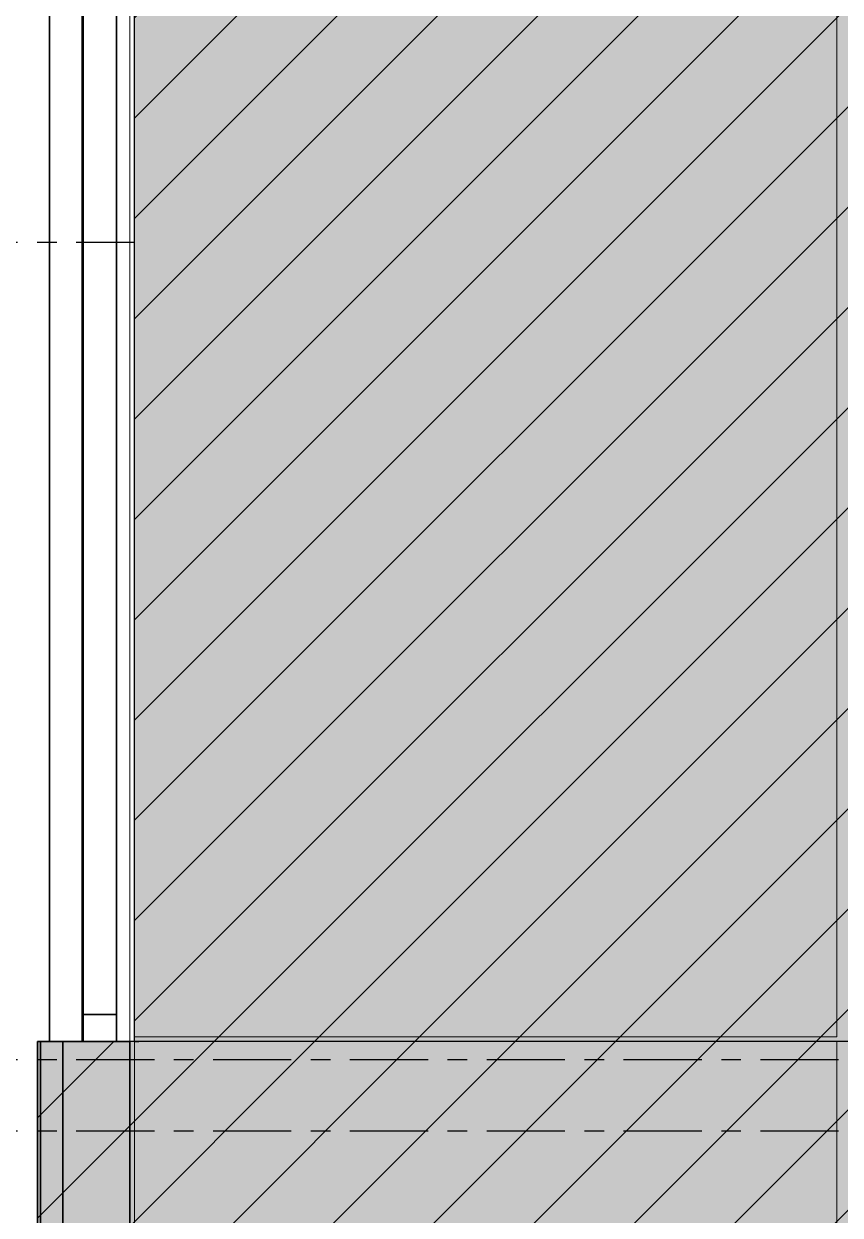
# Model space of a CAD drawing. Header units: millimetres. Extents: x -1379 to 1385823, y -4884429 to 548763.
# Drawn here: x 656420 to 658247, y -2335539 to -2332873 of the extents above; entities that cross this region are included whole.
import ezdxf
from ezdxf.xclip import XClip

# ---------------------------------------------------------------- set-up
doc = ezdxf.new("R2010")
doc.units = ezdxf.units.MM
doc.header["$XCLIPFRAME"] = 0
doc.set_wipeout_variables(frame=1)
doc.linetypes.add('CENTER', pattern=[50.8, 31.75, -6.35, 6.35, -6.35])
doc.linetypes.add('TA_GL_000.70000', pattern=[1.925, 0.7, -0.175, 0.175, -0.175, 0.7])
for name, color, linetype in [('000 - 0_SYM_DWG_GRIDLINE_MAIN_COLOR_251', 7, 'Continuous'), ('000 - CONCRETE_COL_HATCH_', 7, 'Continuous'), ('000 - GRID', 7, 'CENTER')]:
    doc.layers.add(name, color=color, linetype=linetype)
for name, color, linetype, lineweight in [('A-GENM', 7, 'Continuous', 35), ('A-GLAZ-CURT', 7, 'Continuous', 35), ('WALL-E', 7, 'Continuous', 50)]:
    doc.layers.add(name, color=color, linetype=linetype, lineweight=lineweight)
doc.styles.add('TA', font='', dxfattribs={"height": 4.5})
doc.styles.get('TA').set_extended_font_data('Cordia New')
pattern_1 = [(45, (0, 0), (-112.2532, 112.2532), [])]
pattern_2 = [(50, (0, 0), (455.4617, -39.8477), [47.625, -523.875]), (355, (0, 0), (-88.1086, 477.6421), [38.1, -419.1015]), (100.45144, (37.96, -3.3), (367.3531, 437.7944), [40.475, -445.2256]), (46.1842, (0, 127), (677.6976, -105.1058), [71.4375, -785.8125]), (96.63556, (56.5, 118.24), (593.5103, 618.5653), [60.7126, -667.839]), (351.18415, (0, 127), (593.5103, 618.5653), [57.15, -628.6493]), (21, (63.5, 95.25), (379.036, -255.663), [47.625, -523.875]), (326, (63.5, 95.25), (154.505, 460.47), [38.1, -419.1]), (71.45144, (95.1, 73.94), (533.541, 204.807), [40.475, -445.2248]), (37.5, (0, 0), (7.7215, 211.3876), [0, -414.02, 0, -425.45, 0, -420.6875]), (7.5, (0, 0), (167.04916, 250.45144), [0, -242.57, 0, -404.495, 0, -160.3375]), (327.5, (-141.6, 0), (338.9765, -14.32186), [0, -158.75, 0, -495.3, 0, -657.225]), (317.5, (-205.1, 0), (370.32295, 63.5662), [0, -206.375, 0, -328.93, 0, -466.725])]

# ---------------------------------------------------------------- blocks, each defined once
blk = doc.blocks.new('DPA_CP_Entrance Louver Grill Vertical Z - Louver Grill Vertical Z-5244519-IV01 - ELEVATION 4')
at = {"layer": 'A-GLAZ-CURT', "color": 7}
for p, q in [((2300142.7, 114425), (2300142.7, 109825)), ((2300142.7, 114425), (2300142.7, 109825)), ((2300142.7, 109825), (2300142.7, 114425)), ((2300142.7, 109825), (2300142.7, 114425)), ((2300217.7, 114425), (2300217.7, 109825)), ((2300217.7, 109825), (2300217.7, 114425)), ((2300217.7, 114425), (2300217.7, 109825)), ((2300217.7, 109825), (2300217.7, 114425)), ((2300292.7, 114425), (2300292.7, 109825)), ((2300292.7, 109825), (2300292.7, 114425)), ((2300292.7, 114425), (2300292.7, 109825)), ((2300292.7, 109825), (2300292.7, 114425)), ((2300292.7, 109885), (2300217.7, 109885)), ((2300217.7, 109885), (2300217.7, 109825)), ((2300217.7, 109825), (2300217.7, 109885)), ((2300217.7, 109885), (2300292.7, 109885)), ((2300292.7, 109825), (2300292.7, 109885)), ((2300292.7, 109885), (2300292.7, 109825)), ((2300215.7, 109825), (2300142.7, 109825)), ((2300142.7, 109825), (2300217.7, 109825)), ((2300217.7, 109825), (2300142.7, 109825)), ((2300142.7, 109825), (2300215.7, 109825)), ((2300217.7, 109825), (2300215.7, 109825)), ((2300215.7, 109825), (2300217.7, 109825)), ((2300217.7, 109825), (2300292.7, 109825)), ((2300292.7, 109825), (2300217.7, 109825)), ((2300292.7, 109825), (2300322.7, 109825)), ((2300322.7, 109825), (2300292.7, 109825)), ((2300292.7, 109825), (2300322.7, 109825)), ((2300322.7, 109825), (2300292.7, 109825)), ((2300332.7, 109825), (2300342.7, 109825)), ((2300342.7, 109825), (2300332.7, 109825)), ((2300332.7, 109825), (2300342.7, 109825)), ((2300342.7, 109825), (2300332.7, 109825))]:
    blk.add_line(p, q, dxfattribs=at)
blk = doc.blocks.new('GM_Louver Grill Vertical Z1 - Z Profile-4595833-IV01 - ELEVATION 4')
at = {"layer": 'A-GENM', "color": 7, "lineweight": 9}
for p, q in [((2300142.7, 109825), (2300142.7, 114425)), ((2300142.7, 109825), (2300142.7, 114425)), ((2300142.7, 109825), (2300142.7, 114425)), ((2300217.7, 114425), (2300217.7, 109825)), ((2300217.7, 109825), (2300217.7, 114425)), ((2300215.7, 109825), (2300142.7, 109825)), ((2300142.7, 109825), (2300144.7, 109825)), ((2300144.7, 109825), (2300217.7, 109825)), ((2300217.7, 109825), (2300215.7, 109825))]:
    blk.add_line(p, q, dxfattribs=at)
blk = doc.blocks.new('DPA_CP_Entrance Louver Grill Vertical Z - Louver Grill Vertical Z-4595767-IV01 - ELEVATION 4')
at = {"layer": 'A-GLAZ-CURT', "color": 7}
for p, q in [((2300142.7, 114425), (2300142.7, 109825)), ((2300142.7, 114425), (2300142.7, 109825)), ((2300142.7, 109825), (2300142.7, 114425)), ((2300142.7, 109825), (2300142.7, 114425)), ((2300217.7, 114425), (2300217.7, 109825)), ((2300217.7, 109825), (2300217.7, 114425)), ((2300217.7, 114425), (2300217.7, 109825)), ((2300217.7, 109825), (2300217.7, 114425)), ((2300292.7, 114425), (2300292.7, 109825)), ((2300292.7, 109825), (2300292.7, 114425)), ((2300292.7, 114425), (2300292.7, 109825)), ((2300292.7, 109825), (2300292.7, 114425)), ((2300292.7, 109885), (2300217.7, 109885)), ((2300217.7, 109885), (2300217.7, 109825)), ((2300217.7, 109825), (2300217.7, 109885)), ((2300217.7, 109885), (2300292.7, 109885)), ((2300292.7, 109825), (2300292.7, 109885)), ((2300292.7, 109885), (2300292.7, 109825)), ((2300215.7, 109825), (2300142.7, 109825)), ((2300142.7, 109825), (2300217.7, 109825)), ((2300217.7, 109825), (2300142.7, 109825)), ((2300142.7, 109825), (2300215.7, 109825)), ((2300217.7, 109825), (2300215.7, 109825)), ((2300215.7, 109825), (2300217.7, 109825)), ((2300217.7, 109825), (2300292.7, 109825)), ((2300292.7, 109825), (2300217.7, 109825)), ((2300292.7, 109825), (2300322.7, 109825)), ((2300322.7, 109825), (2300292.7, 109825)), ((2300292.7, 109825), (2300322.7, 109825)), ((2300322.7, 109825), (2300292.7, 109825)), ((2300332.7, 109825), (2300342.7, 109825)), ((2300342.7, 109825), (2300332.7, 109825)), ((2300332.7, 109825), (2300342.7, 109825)), ((2300342.7, 109825), (2300332.7, 109825))]:
    blk.add_line(p, q, dxfattribs=at)
blk = doc.blocks.new('DPA_CP_Entrance Louver Grill Vertical Z - Louver Grill Vertical Z-V162-IV01 - ELEVATION 4')
at = {"layer": 'A-GLAZ-CURT', "color": 7}
for p, q in [((2300142.7, 114425), (2300142.7, 109825)), ((2300142.7, 114425), (2300142.7, 109825)), ((2300142.7, 109825), (2300142.7, 114425)), ((2300142.7, 109825), (2300142.7, 114425)), ((2300215.7, 114425), (2300215.7, 109825)), ((2300215.7, 114425), (2300215.7, 109825)), ((2300217.7, 114425), (2300217.7, 109825)), ((2300217.7, 109825), (2300217.7, 114425)), ((2300217.7, 114425), (2300217.7, 109825)), ((2300217.7, 109825), (2300217.7, 114425)), ((2300292.7, 114425), (2300292.7, 109825)), ((2300292.7, 109825), (2300292.7, 114425)), ((2300292.7, 114425), (2300292.7, 109825)), ((2300292.7, 109825), (2300292.7, 114425)), ((2300292.7, 109885), (2300217.7, 109885)), ((2300217.7, 109885), (2300217.7, 109825)), ((2300217.7, 109825), (2300217.7, 109885)), ((2300217.7, 109885), (2300292.7, 109885)), ((2300292.7, 109825), (2300292.7, 109885)), ((2300292.7, 109885), (2300292.7, 109825)), ((2300215.7, 109825), (2300142.7, 109825)), ((2300142.7, 109825), (2300217.7, 109825)), ((2300217.7, 109825), (2300142.7, 109825)), ((2300142.7, 109825), (2300215.7, 109825)), ((2300217.7, 109825), (2300215.7, 109825)), ((2300215.7, 109825), (2300217.7, 109825)), ((2300217.7, 109825), (2300292.7, 109825)), ((2300292.7, 109825), (2300217.7, 109825)), ((2300292.7, 109825), (2300322.7, 109825)), ((2300322.7, 109825), (2300292.7, 109825)), ((2300292.7, 109825), (2300322.7, 109825)), ((2300322.7, 109825), (2300292.7, 109825)), ((2300332.7, 109825), (2300342.7, 109825)), ((2300342.7, 109825), (2300332.7, 109825)), ((2300332.7, 109825), (2300342.7, 109825)), ((2300342.7, 109825), (2300332.7, 109825))]:
    blk.add_line(p, q, dxfattribs=at)
blk = doc.blocks.new('GM_Louver Grill Vertical Z1 - Z Profile-V163-IV01 - ELEVATION 4')
at = {"layer": 'A-GENM', "color": 7, "lineweight": 9}
for p, q in [((2300142.7, 109825), (2300142.7, 114425)), ((2300142.7, 109825), (2300142.7, 114425)), ((2300142.7, 109825), (2300142.7, 114425)), ((2300215.7, 114425), (2300215.7, 109825)), ((2300215.7, 109825), (2300215.7, 114425)), ((2300217.7, 114425), (2300217.7, 109825)), ((2300217.7, 109825), (2300217.7, 114425)), ((2300215.7, 109825), (2300142.7, 109825)), ((2300142.7, 109825), (2300144.7, 109825)), ((2300144.7, 109825), (2300217.7, 109825)), ((2300217.7, 109825), (2300215.7, 109825))]:
    blk.add_line(p, q, dxfattribs=at)
blk = doc.blocks.new('DPA_CP_Entrance Louver Grill Vertical Z - Louver Grill Vertical Z-5246638-IV01 - ELEVATION 4')
at = {"layer": 'A-GLAZ-CURT', "color": 7}
for p, q in [((2300142.7, 109825), (2300142.7, 114425)), ((2300142.7, 109825), (2300142.7, 114425)), ((2300142.7, 114425), (2300142.7, 109825)), ((2300142.7, 114425), (2300142.7, 109825)), ((2300142.7, 109825), (2300142.7, 109885)), ((2300142.7, 109885), (2300142.7, 109825)), ((2300292.7, 109885), (2300217.7, 109885)), ((2300292.7, 109885), (2300217.7, 109885)), ((2300217.7, 109885), (2300292.7, 109885)), ((2300292.7, 109885), (2300217.7, 109885)), ((2300192.7, 109825), (2300142.7, 109825)), ((2300142.7, 109825), (2300192.7, 109825)), ((2300192.7, 109825), (2300142.7, 109825)), ((2300142.7, 109825), (2300190.7, 109825)), ((2300142.7, 109825), (2300322.7, 109825)), ((2300322.7, 109825), (2300142.7, 109825)), ((2300190.7, 109825), (2300192.7, 109825)), ((2300332.7, 109825), (2300342.7, 109825)), ((2300342.7, 109825), (2300332.7, 109825))]:
    blk.add_line(p, q, dxfattribs=at)
blk = doc.blocks.new('DPA_Curved type B 1 - Curved Type B-5845332-IV01 - ELEVATION 4')
at = {"layer": 'A-GLAZ-CURT', "color": 7}
for p, q in [((2300322.7, 106775), (2300322.7, 109825)), ((2300322.7, 106775), (2300322.7, 109825)), ((2300342.7, 109825), (2300332.7, 109825)), ((2300332.7, 109825), (2300342.7, 109825))]:
    blk.add_line(p, q, dxfattribs=at)
blk = doc.blocks.new('DPA_Curved type A 1 - Curved Type A-V198-IV01 - ELEVATION 4')
at = {"layer": 'A-GLAZ-CURT', "color": 7}
for p, q in [((2300172.7, 109825), (2300122.7, 109825)), ((2300122.7, 109825), (2300150.5, 109825)), ((2300150.5, 109825), (2300122.7, 109825)), ((2300122.7, 109825), (2300172.7, 109825)), ((2300150.7, 109825), (2300150.7, 109825)), ((2300172.7, 109825), (2300322.7, 109825)), ((2300322.7, 109825), (2300172.7, 109825)), ((2300172.7, 106775), (2300172.7, 109825)), ((2300172.7, 106775), (2300172.7, 109825)), ((2300322.7, 109825), (2300322.7, 106775)), ((2300322.7, 106775), (2300322.7, 109825))]:
    blk.add_line(p, q, dxfattribs=at)
blk = doc.blocks.new('DPA_Curved type C_Left 1 - Curved Type C_Left-V199-IV01 - ELEVATION 4')
at = {"layer": 'A-GLAZ-CURT', "color": 7}
for p, q in [((2300172.7, 109825), (2300122.7, 109825)), ((2300122.7, 109825), (2300150.5, 109825)), ((2300150.5, 109825), (2300122.7, 109825)), ((2300122.7, 109825), (2300150.4, 109825)), ((2300150.4, 109825), (2300122.7, 109825)), ((2300122.7, 109825), (2300172.7, 109825)), ((2300150.6, 109825), (2300150.6, 109825)), ((2300150.7, 109825), (2300150.7, 109825)), ((2300322.7, 109825), (2300172.7, 109825)), ((2300172.7, 109825), (2300322.7, 109825)), ((2300322.7, 109825), (2300322.7, 106775)), ((2300322.7, 106775), (2300322.7, 109825))]:
    blk.add_line(p, q, dxfattribs=at)
blk = doc.blocks.new('DPA_Curved type B 1 - Curved Type B-V200-IV01 - ELEVATION 4')
at = {"layer": 'A-GLAZ-CURT', "color": 7}
for p, q in [((2300172.7, 109825), (2300122.7, 109825)), ((2300122.7, 109825), (2300150.4, 109825)), ((2300150.4, 109825), (2300122.7, 109825)), ((2300122.7, 109825), (2300150.4, 109825)), ((2300150.4, 109825), (2300122.7, 109825)), ((2300122.7, 109825), (2300172.7, 109825)), ((2300150.7, 109825), (2300150.7, 109825)), ((2300150.7, 109825), (2300150.7, 109825)), ((2300322.7, 109825), (2300172.7, 109825)), ((2300172.7, 109825), (2300322.7, 109825)), ((2300322.7, 109825), (2300322.7, 106775)), ((2300322.7, 106775), (2300322.7, 109825))]:
    blk.add_line(p, q, dxfattribs=at)
blk = doc.blocks.new('DPA_Curved type A 1 - Curved Type A-V201-IV01 - ELEVATION 4')
at = {"layer": 'A-GLAZ-CURT', "color": 7}
for p, q in [((2300172.7, 109825), (2300122.7, 109825)), ((2300122.7, 109825), (2300150.5, 109825)), ((2300150.5, 109825), (2300122.7, 109825)), ((2300122.7, 109825), (2300172.7, 109825)), ((2300150.7, 109825), (2300150.7, 109825)), ((2300172.7, 109825), (2300322.7, 109825)), ((2300322.7, 109825), (2300172.7, 109825)), ((2300322.7, 109825), (2300322.7, 106775)), ((2300322.7, 106775), (2300322.7, 109825))]:
    blk.add_line(p, q, dxfattribs=at)
blk = doc.blocks.new('DPA_Curved type A 1 - Curved Type A-5847730-IV01 - ELEVATION 4')
at = {"layer": 'A-GLAZ-CURT', "color": 7}
for p, q in [((2300172.7, 109825), (2300122.7, 109825)), ((2300122.7, 109825), (2300122.7, 109825)), ((2300122.7, 109825), (2300172.7, 109825)), ((2300172.7, 109825), (2300322.7, 109825)), ((2300322.7, 109825), (2300172.7, 109825)), ((2300322.7, 109825), (2300322.7, 106775)), ((2300322.7, 106775), (2300322.7, 109825))]:
    blk.add_line(p, q, dxfattribs=at)
blk = doc.blocks.new('DPA_Curved type B 1 - Curved Type B-5847765-IV01 - ELEVATION 4')
at = {"layer": 'A-GLAZ-CURT', "color": 7}
for p, q in [((2300165.9, 109825), (2300115.7, 109825)), ((2300115.7, 109825), (2300165.9, 109825)), ((2300115.7, 106775), (2300115.7, 109825)), ((2300172.7, 109825), (2300122.7, 109825)), ((2300122.7, 109825), (2300165.9, 109825)), ((2300165.9, 109825), (2300122.7, 109825)), ((2300122.7, 109825), (2300172.7, 109825)), ((2300122.7, 106775), (2300122.7, 109825)), ((2300322.7, 109825), (2300172.7, 109825)), ((2300172.7, 109825), (2300322.7, 109825)), ((2300172.7, 106775), (2300172.7, 109825)), ((2300172.7, 106775), (2300172.7, 109825)), ((2300172.7, 106775), (2300172.7, 109825)), ((2300172.7, 106775), (2300172.7, 109825)), ((2300322.7, 109825), (2300322.7, 106775)), ((2300322.7, 106775), (2300322.7, 109825))]:
    blk.add_line(p, q, dxfattribs=at)
blk = doc.blocks.new('C-1-IV01_REV00_20260605-145658_ELEVATION_4_EX')
at = {"layer": 'WALL-E', "color": 7, "lineweight": 9}
for p, q in [((990, 103675), (990, 114425)), ((990, 103675), (990, 114425)), ((1000, 114425), (1000, 109835)), ((1000, 109835), (1000, 114425)), ((2572, 109835), (2572, 114425)), ((2572, 114425), (2572, 109835)), ((1000, 109835), (2572, 109835)), ((1000, 109835), (2572, 109835)), ((2572, 109825), (1000, 109825)), ((1000, 109825), (1000, 106775)), ((1000, 109825), (2572, 109825)), ((1000, 106775), (1000, 109825)), ((2572, 106775), (2572, 109825)), ((2572, 109825), (2572, 106775))]:
    blk.add_line(p, q, dxfattribs=at)
at = {"layer": 'A-GENM', "color": 7}
for name in ['GM_Louver Grill Vertical Z1 - Z Profile-4595833-IV01 - ELEVATION 4', 'GM_Louver Grill Vertical Z1 - Z Profile-4595833-IV01 - ELEVATION 4', 'GM_Louver Grill Vertical Z1 - Z Profile-4595833-IV01 - ELEVATION 4', 'GM_Louver Grill Vertical Z1 - Z Profile-4595833-IV01 - ELEVATION 4', 'GM_Louver Grill Vertical Z1 - Z Profile-4595833-IV01 - ELEVATION 4', 'GM_Louver Grill Vertical Z1 - Z Profile-4595833-IV01 - ELEVATION 4', 'GM_Louver Grill Vertical Z1 - Z Profile-4595833-IV01 - ELEVATION 4', 'GM_Louver Grill Vertical Z1 - Z Profile-4595833-IV01 - ELEVATION 4', 'GM_Louver Grill Vertical Z1 - Z Profile-4595833-IV01 - ELEVATION 4', 'GM_Louver Grill Vertical Z1 - Z Profile-4595833-IV01 - ELEVATION 4', 'GM_Louver Grill Vertical Z1 - Z Profile-4595833-IV01 - ELEVATION 4', 'GM_Louver Grill Vertical Z1 - Z Profile-4595833-IV01 - ELEVATION 4', 'GM_Louver Grill Vertical Z1 - Z Profile-4595833-IV01 - ELEVATION 4', 'GM_Louver Grill Vertical Z1 - Z Profile-4595833-IV01 - ELEVATION 4', 'GM_Louver Grill Vertical Z1 - Z Profile-4595833-IV01 - ELEVATION 4', 'GM_Louver Grill Vertical Z1 - Z Profile-4595833-IV01 - ELEVATION 4', 'GM_Louver Grill Vertical Z1 - Z Profile-4595833-IV01 - ELEVATION 4', 'GM_Louver Grill Vertical Z1 - Z Profile-4595833-IV01 - ELEVATION 4', 'GM_Louver Grill Vertical Z1 - Z Profile-4595833-IV01 - ELEVATION 4', 'GM_Louver Grill Vertical Z1 - Z Profile-4595833-IV01 - ELEVATION 4', 'GM_Louver Grill Vertical Z1 - Z Profile-4595833-IV01 - ELEVATION 4', 'GM_Louver Grill Vertical Z1 - Z Profile-4595833-IV01 - ELEVATION 4', 'GM_Louver Grill Vertical Z1 - Z Profile-4595833-IV01 - ELEVATION 4', 'GM_Louver Grill Vertical Z1 - Z Profile-4595833-IV01 - ELEVATION 4', 'GM_Louver Grill Vertical Z1 - Z Profile-4595833-IV01 - ELEVATION 4', 'GM_Louver Grill Vertical Z1 - Z Profile-4595833-IV01 - ELEVATION 4', 'GM_Louver Grill Vertical Z1 - Z Profile-4595833-IV01 - ELEVATION 4', 'GM_Louver Grill Vertical Z1 - Z Profile-4595833-IV01 - ELEVATION 4', 'GM_Louver Grill Vertical Z1 - Z Profile-4595833-IV01 - ELEVATION 4', 'GM_Louver Grill Vertical Z1 - Z Profile-4595833-IV01 - ELEVATION 4', 'GM_Louver Grill Vertical Z1 - Z Profile-4595833-IV01 - ELEVATION 4', 'GM_Louver Grill Vertical Z1 - Z Profile-4595833-IV01 - ELEVATION 4', 'GM_Louver Grill Vertical Z1 - Z Profile-4595833-IV01 - ELEVATION 4', 'GM_Louver Grill Vertical Z1 - Z Profile-4595833-IV01 - ELEVATION 4', 'GM_Louver Grill Vertical Z1 - Z Profile-4595833-IV01 - ELEVATION 4', 'GM_Louver Grill Vertical Z1 - Z Profile-4595833-IV01 - ELEVATION 4', 'GM_Louver Grill Vertical Z1 - Z Profile-4595833-IV01 - ELEVATION 4', 'GM_Louver Grill Vertical Z1 - Z Profile-4595833-IV01 - ELEVATION 4', 'GM_Louver Grill Vertical Z1 - Z Profile-4595833-IV01 - ELEVATION 4', 'GM_Louver Grill Vertical Z1 - Z Profile-4595833-IV01 - ELEVATION 4', 'GM_Louver Grill Vertical Z1 - Z Profile-4595833-IV01 - ELEVATION 4', 'GM_Louver Grill Vertical Z1 - Z Profile-4595833-IV01 - ELEVATION 4', 'GM_Louver Grill Vertical Z1 - Z Profile-4595833-IV01 - ELEVATION 4', 'GM_Louver Grill Vertical Z1 - Z Profile-4595833-IV01 - ELEVATION 4', 'GM_Louver Grill Vertical Z1 - Z Profile-4595833-IV01 - ELEVATION 4', 'GM_Louver Grill Vertical Z1 - Z Profile-4595833-IV01 - ELEVATION 4', 'GM_Louver Grill Vertical Z1 - Z Profile-4595833-IV01 - ELEVATION 4', 'GM_Louver Grill Vertical Z1 - Z Profile-4595833-IV01 - ELEVATION 4', 'GM_Louver Grill Vertical Z1 - Z Profile-4595833-IV01 - ELEVATION 4', 'GM_Louver Grill Vertical Z1 - Z Profile-4595833-IV01 - ELEVATION 4', 'GM_Louver Grill Vertical Z1 - Z Profile-4595833-IV01 - ELEVATION 4', 'GM_Louver Grill Vertical Z1 - Z Profile-4595833-IV01 - ELEVATION 4', 'GM_Louver Grill Vertical Z1 - Z Profile-4595833-IV01 - ELEVATION 4', 'GM_Louver Grill Vertical Z1 - Z Profile-4595833-IV01 - ELEVATION 4', 'GM_Louver Grill Vertical Z1 - Z Profile-4595833-IV01 - ELEVATION 4', 'GM_Louver Grill Vertical Z1 - Z Profile-4595833-IV01 - ELEVATION 4', 'GM_Louver Grill Vertical Z1 - Z Profile-4595833-IV01 - ELEVATION 4', 'GM_Louver Grill Vertical Z1 - Z Profile-4595833-IV01 - ELEVATION 4', 'GM_Louver Grill Vertical Z1 - Z Profile-4595833-IV01 - ELEVATION 4', 'GM_Louver Grill Vertical Z1 - Z Profile-4595833-IV01 - ELEVATION 4', 'GM_Louver Grill Vertical Z1 - Z Profile-4595833-IV01 - ELEVATION 4', 'GM_Louver Grill Vertical Z1 - Z Profile-4595833-IV01 - ELEVATION 4', 'GM_Louver Grill Vertical Z1 - Z Profile-4595833-IV01 - ELEVATION 4', 'GM_Louver Grill Vertical Z1 - Z Profile-4595833-IV01 - ELEVATION 4', 'GM_Louver Grill Vertical Z1 - Z Profile-4595833-IV01 - ELEVATION 4', 'GM_Louver Grill Vertical Z1 - Z Profile-4595833-IV01 - ELEVATION 4', 'GM_Louver Grill Vertical Z1 - Z Profile-4595833-IV01 - ELEVATION 4', 'GM_Louver Grill Vertical Z1 - Z Profile-4595833-IV01 - ELEVATION 4', 'GM_Louver Grill Vertical Z1 - Z Profile-4595833-IV01 - ELEVATION 4', 'GM_Louver Grill Vertical Z1 - Z Profile-4595833-IV01 - ELEVATION 4', 'GM_Louver Grill Vertical Z1 - Z Profile-4595833-IV01 - ELEVATION 4', 'GM_Louver Grill Vertical Z1 - Z Profile-4595833-IV01 - ELEVATION 4', 'GM_Louver Grill Vertical Z1 - Z Profile-4595833-IV01 - ELEVATION 4', 'GM_Louver Grill Vertical Z1 - Z Profile-4595833-IV01 - ELEVATION 4', 'GM_Louver Grill Vertical Z1 - Z Profile-4595833-IV01 - ELEVATION 4', 'GM_Louver Grill Vertical Z1 - Z Profile-4595833-IV01 - ELEVATION 4', 'GM_Louver Grill Vertical Z1 - Z Profile-4595833-IV01 - ELEVATION 4', 'GM_Louver Grill Vertical Z1 - Z Profile-4595833-IV01 - ELEVATION 4', 'GM_Louver Grill Vertical Z1 - Z Profile-4595833-IV01 - ELEVATION 4', 'GM_Louver Grill Vertical Z1 - Z Profile-4595833-IV01 - ELEVATION 4', 'GM_Louver Grill Vertical Z1 - Z Profile-4595833-IV01 - ELEVATION 4', 'GM_Louver Grill Vertical Z1 - Z Profile-4595833-IV01 - ELEVATION 4', 'GM_Louver Grill Vertical Z1 - Z Profile-4595833-IV01 - ELEVATION 4', 'GM_Louver Grill Vertical Z1 - Z Profile-4595833-IV01 - ELEVATION 4', 'GM_Louver Grill Vertical Z1 - Z Profile-4595833-IV01 - ELEVATION 4', 'GM_Louver Grill Vertical Z1 - Z Profile-4595833-IV01 - ELEVATION 4', 'GM_Louver Grill Vertical Z1 - Z Profile-4595833-IV01 - ELEVATION 4', 'GM_Louver Grill Vertical Z1 - Z Profile-4595833-IV01 - ELEVATION 4', 'GM_Louver Grill Vertical Z1 - Z Profile-4595833-IV01 - ELEVATION 4', 'GM_Louver Grill Vertical Z1 - Z Profile-4595833-IV01 - ELEVATION 4', 'GM_Louver Grill Vertical Z1 - Z Profile-4595833-IV01 - ELEVATION 4', 'GM_Louver Grill Vertical Z1 - Z Profile-4595833-IV01 - ELEVATION 4', 'GM_Louver Grill Vertical Z1 - Z Profile-4595833-IV01 - ELEVATION 4', 'GM_Louver Grill Vertical Z1 - Z Profile-4595833-IV01 - ELEVATION 4', 'GM_Louver Grill Vertical Z1 - Z Profile-4595833-IV01 - ELEVATION 4', 'GM_Louver Grill Vertical Z1 - Z Profile-4595833-IV01 - ELEVATION 4', 'GM_Louver Grill Vertical Z1 - Z Profile-4595833-IV01 - ELEVATION 4', 'GM_Louver Grill Vertical Z1 - Z Profile-4595833-IV01 - ELEVATION 4', 'GM_Louver Grill Vertical Z1 - Z Profile-4595833-IV01 - ELEVATION 4', 'GM_Louver Grill Vertical Z1 - Z Profile-4595833-IV01 - ELEVATION 4', 'GM_Louver Grill Vertical Z1 - Z Profile-4595833-IV01 - ELEVATION 4', 'GM_Louver Grill Vertical Z1 - Z Profile-4595833-IV01 - ELEVATION 4', 'GM_Louver Grill Vertical Z1 - Z Profile-4595833-IV01 - ELEVATION 4', 'GM_Louver Grill Vertical Z1 - Z Profile-4595833-IV01 - ELEVATION 4', 'GM_Louver Grill Vertical Z1 - Z Profile-4595833-IV01 - ELEVATION 4', 'GM_Louver Grill Vertical Z1 - Z Profile-4595833-IV01 - ELEVATION 4', 'GM_Louver Grill Vertical Z1 - Z Profile-4595833-IV01 - ELEVATION 4', 'GM_Louver Grill Vertical Z1 - Z Profile-4595833-IV01 - ELEVATION 4', 'GM_Louver Grill Vertical Z1 - Z Profile-4595833-IV01 - ELEVATION 4', 'GM_Louver Grill Vertical Z1 - Z Profile-4595833-IV01 - ELEVATION 4', 'GM_Louver Grill Vertical Z1 - Z Profile-4595833-IV01 - ELEVATION 4', 'GM_Louver Grill Vertical Z1 - Z Profile-4595833-IV01 - ELEVATION 4', 'GM_Louver Grill Vertical Z1 - Z Profile-4595833-IV01 - ELEVATION 4', 'GM_Louver Grill Vertical Z1 - Z Profile-4595833-IV01 - ELEVATION 4', 'GM_Louver Grill Vertical Z1 - Z Profile-4595833-IV01 - ELEVATION 4', 'GM_Louver Grill Vertical Z1 - Z Profile-4595833-IV01 - ELEVATION 4', 'GM_Louver Grill Vertical Z1 - Z Profile-4595833-IV01 - ELEVATION 4', 'GM_Louver Grill Vertical Z1 - Z Profile-4595833-IV01 - ELEVATION 4', 'GM_Louver Grill Vertical Z1 - Z Profile-4595833-IV01 - ELEVATION 4', 'GM_Louver Grill Vertical Z1 - Z Profile-4595833-IV01 - ELEVATION 4', 'GM_Louver Grill Vertical Z1 - Z Profile-4595833-IV01 - ELEVATION 4', 'GM_Louver Grill Vertical Z1 - Z Profile-4595833-IV01 - ELEVATION 4', 'GM_Louver Grill Vertical Z1 - Z Profile-4595833-IV01 - ELEVATION 4', 'GM_Louver Grill Vertical Z1 - Z Profile-4595833-IV01 - ELEVATION 4', 'GM_Louver Grill Vertical Z1 - Z Profile-4595833-IV01 - ELEVATION 4', 'GM_Louver Grill Vertical Z1 - Z Profile-4595833-IV01 - ELEVATION 4', 'GM_Louver Grill Vertical Z1 - Z Profile-4595833-IV01 - ELEVATION 4', 'GM_Louver Grill Vertical Z1 - Z Profile-4595833-IV01 - ELEVATION 4', 'GM_Louver Grill Vertical Z1 - Z Profile-4595833-IV01 - ELEVATION 4', 'GM_Louver Grill Vertical Z1 - Z Profile-4595833-IV01 - ELEVATION 4', 'GM_Louver Grill Vertical Z1 - Z Profile-4595833-IV01 - ELEVATION 4', 'GM_Louver Grill Vertical Z1 - Z Profile-4595833-IV01 - ELEVATION 4', 'GM_Louver Grill Vertical Z1 - Z Profile-4595833-IV01 - ELEVATION 4', 'GM_Louver Grill Vertical Z1 - Z Profile-4595833-IV01 - ELEVATION 4', 'GM_Louver Grill Vertical Z1 - Z Profile-4595833-IV01 - ELEVATION 4', 'GM_Louver Grill Vertical Z1 - Z Profile-4595833-IV01 - ELEVATION 4', 'GM_Louver Grill Vertical Z1 - Z Profile-4595833-IV01 - ELEVATION 4', 'GM_Louver Grill Vertical Z1 - Z Profile-4595833-IV01 - ELEVATION 4', 'GM_Louver Grill Vertical Z1 - Z Profile-4595833-IV01 - ELEVATION 4', 'GM_Louver Grill Vertical Z1 - Z Profile-4595833-IV01 - ELEVATION 4', 'GM_Louver Grill Vertical Z1 - Z Profile-4595833-IV01 - ELEVATION 4', 'GM_Louver Grill Vertical Z1 - Z Profile-4595833-IV01 - ELEVATION 4', 'GM_Louver Grill Vertical Z1 - Z Profile-4595833-IV01 - ELEVATION 4', 'GM_Louver Grill Vertical Z1 - Z Profile-4595833-IV01 - ELEVATION 4', 'GM_Louver Grill Vertical Z1 - Z Profile-4595833-IV01 - ELEVATION 4', 'GM_Louver Grill Vertical Z1 - Z Profile-4595833-IV01 - ELEVATION 4', 'GM_Louver Grill Vertical Z1 - Z Profile-4595833-IV01 - ELEVATION 4', 'GM_Louver Grill Vertical Z1 - Z Profile-4595833-IV01 - ELEVATION 4', 'GM_Louver Grill Vertical Z1 - Z Profile-4595833-IV01 - ELEVATION 4', 'GM_Louver Grill Vertical Z1 - Z Profile-4595833-IV01 - ELEVATION 4', 'GM_Louver Grill Vertical Z1 - Z Profile-4595833-IV01 - ELEVATION 4', 'GM_Louver Grill Vertical Z1 - Z Profile-4595833-IV01 - ELEVATION 4', 'GM_Louver Grill Vertical Z1 - Z Profile-4595833-IV01 - ELEVATION 4', 'GM_Louver Grill Vertical Z1 - Z Profile-4595833-IV01 - ELEVATION 4', 'GM_Louver Grill Vertical Z1 - Z Profile-4595833-IV01 - ELEVATION 4', 'GM_Louver Grill Vertical Z1 - Z Profile-4595833-IV01 - ELEVATION 4', 'GM_Louver Grill Vertical Z1 - Z Profile-4595833-IV01 - ELEVATION 4', 'GM_Louver Grill Vertical Z1 - Z Profile-4595833-IV01 - ELEVATION 4', 'GM_Louver Grill Vertical Z1 - Z Profile-4595833-IV01 - ELEVATION 4', 'GM_Louver Grill Vertical Z1 - Z Profile-4595833-IV01 - ELEVATION 4', 'GM_Louver Grill Vertical Z1 - Z Profile-4595833-IV01 - ELEVATION 4', 'GM_Louver Grill Vertical Z1 - Z Profile-4595833-IV01 - ELEVATION 4', 'GM_Louver Grill Vertical Z1 - Z Profile-4595833-IV01 - ELEVATION 4', 'GM_Louver Grill Vertical Z1 - Z Profile-4595833-IV01 - ELEVATION 4', 'GM_Louver Grill Vertical Z1 - Z Profile-4595833-IV01 - ELEVATION 4', 'GM_Louver Grill Vertical Z1 - Z Profile-4595833-IV01 - ELEVATION 4', 'GM_Louver Grill Vertical Z1 - Z Profile-4595833-IV01 - ELEVATION 4', 'GM_Louver Grill Vertical Z1 - Z Profile-4595833-IV01 - ELEVATION 4', 'GM_Louver Grill Vertical Z1 - Z Profile-4595833-IV01 - ELEVATION 4', 'GM_Louver Grill Vertical Z1 - Z Profile-4595833-IV01 - ELEVATION 4', 'GM_Louver Grill Vertical Z1 - Z Profile-4595833-IV01 - ELEVATION 4', 'GM_Louver Grill Vertical Z1 - Z Profile-4595833-IV01 - ELEVATION 4', 'GM_Louver Grill Vertical Z1 - Z Profile-4595833-IV01 - ELEVATION 4', 'GM_Louver Grill Vertical Z1 - Z Profile-4595833-IV01 - ELEVATION 4', 'GM_Louver Grill Vertical Z1 - Z Profile-4595833-IV01 - ELEVATION 4', 'GM_Louver Grill Vertical Z1 - Z Profile-4595833-IV01 - ELEVATION 4', 'GM_Louver Grill Vertical Z1 - Z Profile-4595833-IV01 - ELEVATION 4', 'GM_Louver Grill Vertical Z1 - Z Profile-4595833-IV01 - ELEVATION 4', 'GM_Louver Grill Vertical Z1 - Z Profile-4595833-IV01 - ELEVATION 4', 'GM_Louver Grill Vertical Z1 - Z Profile-4595833-IV01 - ELEVATION 4', 'GM_Louver Grill Vertical Z1 - Z Profile-4595833-IV01 - ELEVATION 4', 'GM_Louver Grill Vertical Z1 - Z Profile-4595833-IV01 - ELEVATION 4', 'GM_Louver Grill Vertical Z1 - Z Profile-4595833-IV01 - ELEVATION 4', 'GM_Louver Grill Vertical Z1 - Z Profile-4595833-IV01 - ELEVATION 4', 'GM_Louver Grill Vertical Z1 - Z Profile-4595833-IV01 - ELEVATION 4', 'GM_Louver Grill Vertical Z1 - Z Profile-4595833-IV01 - ELEVATION 4', 'GM_Louver Grill Vertical Z1 - Z Profile-4595833-IV01 - ELEVATION 4', 'GM_Louver Grill Vertical Z1 - Z Profile-V163-IV01 - ELEVATION 4', 'GM_Louver Grill Vertical Z1 - Z Profile-V163-IV01 - ELEVATION 4', 'GM_Louver Grill Vertical Z1 - Z Profile-V163-IV01 - ELEVATION 4', 'GM_Louver Grill Vertical Z1 - Z Profile-V163-IV01 - ELEVATION 4', 'GM_Louver Grill Vertical Z1 - Z Profile-V163-IV01 - ELEVATION 4', 'GM_Louver Grill Vertical Z1 - Z Profile-V163-IV01 - ELEVATION 4', 'GM_Louver Grill Vertical Z1 - Z Profile-V163-IV01 - ELEVATION 4', 'GM_Louver Grill Vertical Z1 - Z Profile-V163-IV01 - ELEVATION 4', 'GM_Louver Grill Vertical Z1 - Z Profile-V163-IV01 - ELEVATION 4', 'GM_Louver Grill Vertical Z1 - Z Profile-V163-IV01 - ELEVATION 4', 'GM_Louver Grill Vertical Z1 - Z Profile-V163-IV01 - ELEVATION 4', 'GM_Louver Grill Vertical Z1 - Z Profile-V163-IV01 - ELEVATION 4', 'GM_Louver Grill Vertical Z1 - Z Profile-V163-IV01 - ELEVATION 4', 'GM_Louver Grill Vertical Z1 - Z Profile-V163-IV01 - ELEVATION 4', 'GM_Louver Grill Vertical Z1 - Z Profile-V163-IV01 - ELEVATION 4', 'GM_Louver Grill Vertical Z1 - Z Profile-V163-IV01 - ELEVATION 4']:
    blk.add_blockref(name, (-2299332.7, 0), dxfattribs=at)
at = {"layer": 'A-GLAZ-CURT', "color": 7}
for name in ['DPA_CP_Entrance Louver Grill Vertical Z - Louver Grill Vertical Z-5244519-IV01 - ELEVATION 4', 'DPA_CP_Entrance Louver Grill Vertical Z - Louver Grill Vertical Z-4595767-IV01 - ELEVATION 4', 'DPA_CP_Entrance Louver Grill Vertical Z - Louver Grill Vertical Z-4595767-IV01 - ELEVATION 4', 'DPA_CP_Entrance Louver Grill Vertical Z - Louver Grill Vertical Z-4595767-IV01 - ELEVATION 4', 'DPA_CP_Entrance Louver Grill Vertical Z - Louver Grill Vertical Z-4595767-IV01 - ELEVATION 4', 'DPA_CP_Entrance Louver Grill Vertical Z - Louver Grill Vertical Z-4595767-IV01 - ELEVATION 4', 'DPA_CP_Entrance Louver Grill Vertical Z - Louver Grill Vertical Z-4595767-IV01 - ELEVATION 4', 'DPA_CP_Entrance Louver Grill Vertical Z - Louver Grill Vertical Z-4595767-IV01 - ELEVATION 4', 'DPA_CP_Entrance Louver Grill Vertical Z - Louver Grill Vertical Z-4595767-IV01 - ELEVATION 4', 'DPA_CP_Entrance Louver Grill Vertical Z - Louver Grill Vertical Z-4595767-IV01 - ELEVATION 4', 'DPA_CP_Entrance Louver Grill Vertical Z - Louver Grill Vertical Z-V162-IV01 - ELEVATION 4', 'DPA_CP_Entrance Louver Grill Vertical Z - Louver Grill Vertical Z-5246638-IV01 - ELEVATION 4', 'DPA_Curved type B 1 - Curved Type B-5847765-IV01 - ELEVATION 4', 'DPA_Curved type A 1 - Curved Type A-V198-IV01 - ELEVATION 4', 'DPA_Curved type C_Left 1 - Curved Type C_Left-V199-IV01 - ELEVATION 4', 'DPA_Curved type B 1 - Curved Type B-V200-IV01 - ELEVATION 4', 'DPA_Curved type A 1 - Curved Type A-V201-IV01 - ELEVATION 4', 'DPA_Curved type C_Left 1 - Curved Type C_Left-V199-IV01 - ELEVATION 4', 'DPA_Curved type B 1 - Curved Type B-V200-IV01 - ELEVATION 4', 'DPA_Curved type A 1 - Curved Type A-V201-IV01 - ELEVATION 4', 'DPA_Curved type C_Left 1 - Curved Type C_Left-V199-IV01 - ELEVATION 4', 'DPA_Curved type A 1 - Curved Type A-5847730-IV01 - ELEVATION 4', 'DPA_Curved type B 1 - Curved Type B-V200-IV01 - ELEVATION 4', 'DPA_Curved type B 1 - Curved Type B-5845332-IV01 - ELEVATION 4']:
    blk.add_blockref(name, (-2299332.7, 0), dxfattribs=at)
blk = doc.blocks.new('*U2267')
at = {"layer": '000 - 0_SYM_DWG_GRIDLINE_MAIN_COLOR_251', "color": 7, "linetype": 'ByBlock', "ltscale": 5}
blk.add_line((20, 0), (-532.986, 0), dxfattribs=at)
at = {"color": 7, "style": 'TA', "flags": 1}
blk.add_attdef('LOCATION', (6, -6), '', height=4.5, rotation=270, dxfattribs=at)
blk = doc.blocks.new('*U1841')
at = {"layer": '000 - 0_SYM_DWG_GRIDLINE_MAIN_COLOR_251', "color": 7, "linetype": 'ByBlock', "ltscale": 5}
blk.add_line((20, 0), (-470.6, 0), dxfattribs=at)
at = {"color": 7, "style": 'TA', "flags": 1}
blk.add_attdef('LOCATION', (6, -6), '', height=4.5, rotation=270, dxfattribs=at)
blk = doc.blocks.new('C-1-IV01_REV00_20260614-165118_ELEVATION_4_DIMS')
at = {"layer": '000 - GRID', "color": 7, "linetype": 'TA_GL_000.70000', "xscale": 50, "yscale": 50, "zscale": 50, "rotation": 180}
for name, p in [('*U1841', (-6399, 111614)), ('*U1841', (-6399, 109785)), ('*U2267', (-6399, 109625))]:
    blk.add_blockref(name, p, dxfattribs=at)
blk = doc.blocks.new('C-1-IV01_REV00-1_20260614-181020_ELEVATION_4_PRECAST')
at = {"color": 7}
blk.add_wipeout([(12040, 109825), (1000, 109825), (1000, 114425), (12040, 114425)], dxfattribs=at)
at = {"layer": '000 - CONCRETE_COL_HATCH_'}
h = blk.add_hatch(dxfattribs=at)
h.set_pattern_fill('ANSI31')
h.set_pattern_definition(pattern_1)
h.paths.add_polyline_path([(12040, 109825), (1000, 109825), (1000, 114425), (12040, 114425)])
h = blk.add_hatch(dxfattribs=at)
h.set_pattern_fill('AR-CONC', scale=0.05)
h.set_pattern_definition(pattern_2)
h.paths.add_polyline_path([(12040, 109825), (1000, 109825), (1000, 114425), (12040, 114425)])
h = blk.add_hatch(dxfattribs=at)
h.set_pattern_fill('ANSI31')
h.set_pattern_definition(pattern_1)
h.paths.add_polyline_path([(14582, 109825), (14582, 103675), (16372.1, 103675), (16372.1, 109825)])
h.paths.add_polyline_path([(13072, 103675), (13072, 109825), (782.9, 109825), (782.9, 103675)])
h = blk.add_hatch(dxfattribs=at)
h.set_pattern_fill('AR-CONC', scale=0.05)
h.set_pattern_definition(pattern_2)
h.paths.add_polyline_path([(13072, 103675), (13072, 109825), (782.9, 109825), (782.9, 103675)])
h.paths.add_polyline_path([(14582, 109825), (14582, 103675), (16372.1, 103675), (16372.1, 109825)])
at = {"color": 7}
for points in [[(12040, 109825), (1000, 109825), (1000, 114425), (12040, 114425)], [(782.9, 103675), (16372.1, 103675), (16372.1, 109825), (782.9, 109825)]]:
    blk.add_lwpolyline(points, close=True, dxfattribs=at)

msp = doc.modelspace()

# ---------------------------------------------------------------- block references
at = {"color": 7}
msp.add_blockref('C-1-IV01_REV00_20260614-165118_ELEVATION_4_DIMS', (655667.8, -2444975.4), dxfattribs=at)

# ---------------------------------------------------------------- next in the draw order: block references
msp.add_blockref('C-1-IV01_REV00-1_20260614-181020_ELEVATION_4_PRECAST', (655667.8, -2444975.4), dxfattribs=at)

# ---------------------------------------------------------------- next in the draw order: block references
ref = msp.add_blockref('C-1-IV01_REV00_20260605-145658_ELEVATION_4_EX', (655667.8, -2444975.4), dxfattribs=at)
XClip(ref).set_block_clipping_path([(-1731.8749551864, 99504.3722498701), (18667.8333906819, 116111.7620017761)])

doc.saveas('drawing.dxf')
